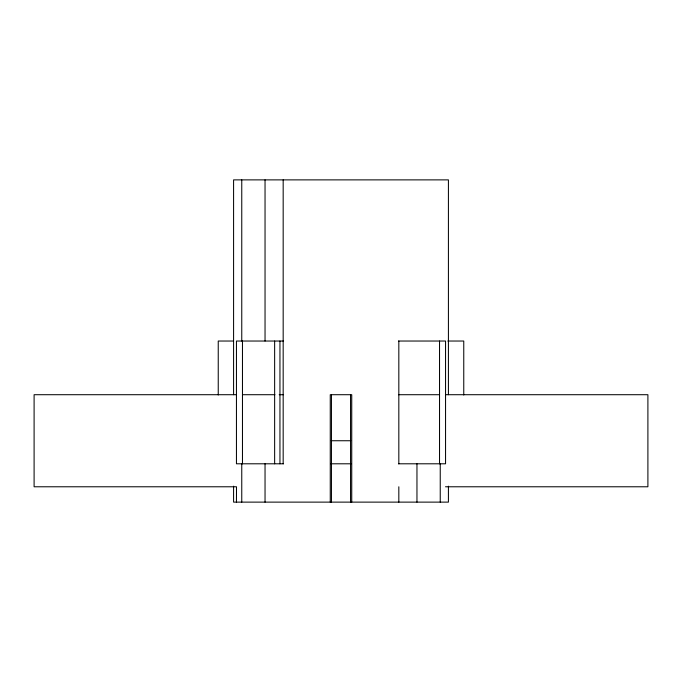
<?xml version="1.0" encoding="UTF-8"?>
<svg xmlns="http://www.w3.org/2000/svg" width="682" height="682" viewBox="0 0 682 682"><rect width="100%" height="100%" fill="white"/><g stroke="black" fill="none" stroke-linecap="round" stroke-linejoin="round"><path stroke-width="1.02" d="M233.116 341.034L218.24 341.034L218.24 395.006M283.567 341.034L236.449 341.034L236.449 463.794L283.567 463.794M398.433 341.034L445.551 341.034L445.551 463.794L398.433 463.794M447.818 341.034L463.76 341.034L463.76 395.006M236.569 394.708L34.1 394.708L34.1 486.778L236.509 486.778L236.449 502.123M242.963 394.708L274.931 394.708M279.194 394.708L283.456 394.708M398.544 394.708L439.038 394.708M445.431 394.708L647.9 394.708L647.9 486.778L445.491 486.778M331.282 440.743L350.719 440.743M330.906 463.794L351.094 463.794M448.415 394.708L448.415 179.877L233.585 179.877L233.585 394.708M448.415 486.172L448.415 502.123L233.585 502.123L233.585 486.172M440.24 463.794L440.24 502.123M439.532 341.034L439.532 463.794M416.958 463.794L416.958 502.123M398.825 341.034L398.825 463.794M398.825 486.778L398.825 502.123M351.742 502.123L351.742 394.708L330.258 394.708L330.258 502.123M350.548 394.708L350.548 502.123M331.452 394.708L331.452 502.123M283.175 179.877L283.175 463.794M279.952 341.034L279.952 463.794M274.641 341.034L274.641 463.794M265.042 179.877L265.042 341.034M265.042 463.794L265.042 502.123M242.468 341.034L242.468 463.794M241.76 179.877L241.76 341.034M241.76 463.794L241.76 502.123"/></g></svg>
